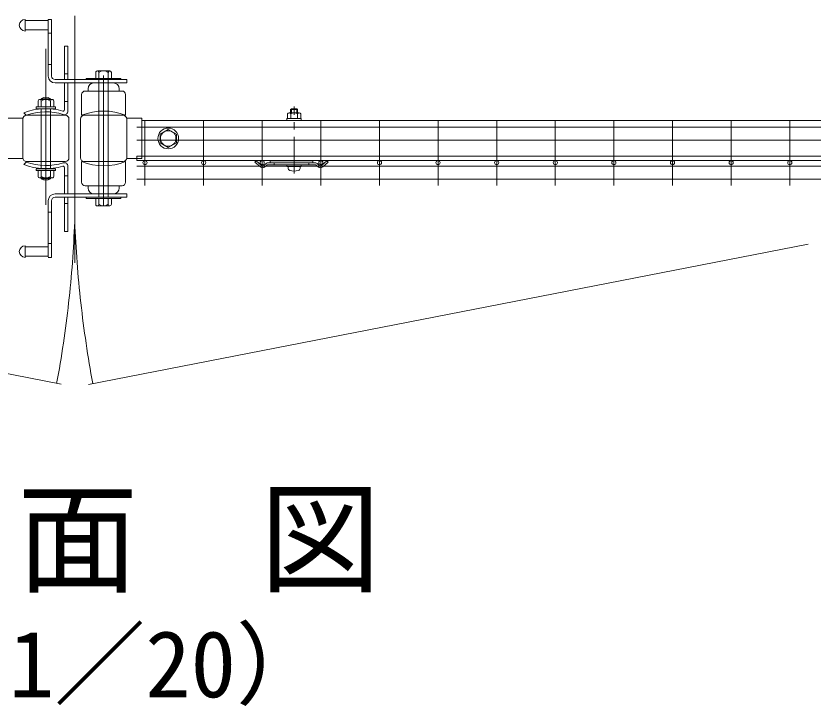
# Model space of a CAD drawing. Units: millimetres, scale not verified. Extents: x -4200 to 4200, y -2970 to 2970.
# Drawn here: x 1127 to 1818, y 1387 to 1984 of the extents above; entities that cross this region are included whole.
import ezdxf
from ezdxf.enums import TextEntityAlignment as Align

# ---------------------------------------------------------------- set-up
doc = ezdxf.new("R2010")
doc.units = ezdxf.units.MM
doc.header["$LTSCALE"] = 20
doc.linetypes.add('USER1', pattern=[50.8, 31.75, -6.35, 6.35, -6.35])
for name, color, linetype, lineweight in [('0-0_D-STR-TXT', 7, 'Continuous', 9), ('0-1_D-STR-DIM', 7, 'Continuous', 9), ('0-4_D-STR1', 1, 'Continuous', 18), ('0-5_D-BMK', 2, 'USER1', 13), ('0-8_D-STR3', 3, 'Continuous', 13), ('0-9_LAYER06', 7, 'Continuous', 9), ('0-B_D-STR2', 7, 'Continuous', 9)]:
    doc.layers.add(name, color=color, linetype=linetype, lineweight=lineweight)
doc.styles.add('ＭＳ ゴシック', font='')
doc.styles.get('ＭＳ ゴシック').set_extended_font_data('MS Gothic')

# ---------------------------------------------------------------- blocks, each defined once
blk = doc.blocks.new('A$C982ee5ca')
at = {"layer": '0-5_D-BMK'}
blk.add_line((0, -150), (0, 1008), dxfattribs=at)
at = {"layer": '0-8_D-STR3'}
for p, q in [((-46, 968), (-60, 954)), ((-46, 968), (-46, 898)), ((46, 968), (-46, 968)), ((46, 968), (46, 898)), ((46, 968), (60, 954)), ((-115, 881.6), (-115, 798)), ((-86.6, 898), (86.6, 898)), ((60, 954), (-60, 954)), ((-60, 954), (-60, 898)), ((-58.2, 881.6), (-58.2, 798)), ((58.2, 881.6), (58.2, 798)), ((60, 954), (60, 898)), ((115, 881.6), (115, 798)), ((-125, 798), (125, 798)), ((-125, 766), (-125, 798)), ((-125, 766), (125, 766)), ((-115, 798), (115, 798)), ((125, 766), (125, 798)), ((-125, 0), (125, 0)), ((-125, -32), (-125, 0)), ((125, -32), (125, 0)), ((-125, -32), (125, -32)), ((-103.7, -32), (103.7, -32)), ((-103.7, -62.5), (-103.7, -32)), ((103.7, -63.3), (103.7, -32))]:
    blk.add_line(p, q, dxfattribs=at)
for centre, radius, start, end in [((-86.6, 865.2), 32.8, 30, 150), ((0, 786.4), 111.5, 58.543, 121.457), ((86.6, 865.2), 32.8, 30, 150), ((-65.7, -62.5), 38, 180, 253.92714), ((1.3, 170), 280, 253.92714, 285.41383), ((65.7, -63.3), 38, 285.41383, 0)]:
    blk.add_arc(centre, radius, start, end, dxfattribs=at)

msp = doc.modelspace()

# ---------------------------------------------------------------- linework, layer by layer
at = {"layer": '0-4_D-STR1'}
for p, q in [((1120.26, 1895.62), (1133.32, 1895.62)), ((1133.26, 1894.99), (1133.26, 1861.39)), ((1170.06, 1898.19), (1136.46, 1898.19)), ((1173.26, 1894.99), (1173.26, 1861.39)), ((1183.26, 1894.99), (1183.26, 1861.39)), ((1220.06, 1898.19), (1186.46, 1898.19)), ((1236.26, 1895.64), (1223.19, 1895.64)), ((1223.26, 1894.99), (1223.26, 1861.39)), ((1236.26, 1895.64), (1236.26, 1860.74)), ((2054.26, 1893.69), (1236.26, 1893.69)), ((1120.26, 1860.72), (1133.33, 1860.72)), ((1170.06, 1858.19), (1136.46, 1858.19)), ((1220.06, 1858.19), (1186.46, 1858.19)), ((1236.26, 1860.74), (1223.19, 1860.74)), ((2054.26, 1862.69), (1236.26, 1862.69))]:
    msp.add_line(p, q, dxfattribs=at)
for centre, start, end in [((1136.46, 1894.99), 90, 180), ((1170.06, 1894.99), 0, 90), ((1186.46, 1894.99), 90, 180), ((1220.06, 1894.99), 0, 90), ((1136.46, 1861.39), 180, 270), ((1170.06, 1861.39), 270, 0), ((1186.46, 1861.39), 180, 270), ((1220.06, 1861.39), 270, 0)]:
    msp.add_arc(centre, 3.2, start, end, dxfattribs=at)
at = {"layer": '0-5_D-BMK'}
for p, q in [((1178.26, 1984.23), (1178.26, 1770.55)), ((1153.26, 1955.77), (1153.26, 1820.61)), ((1203.26, 1819.41), (1203.26, 1932.65)), ((1166.5, 1665.29), (231.06, 1847.39)), ((1190.27, 1665.16), (2125.46, 1847.39))]:
    msp.add_line(p, q, dxfattribs=at)
for centre, start, end in [((213.35, 1842.69), 349.45417, 357.82664), ((2143.16, 1842.69), 182.17317, 190.54584)]:
    msp.add_arc(centre, 965.56, start, end, dxfattribs=at)
at = {"layer": '0-8_D-STR3'}
for p, q in [((1135.26, 1981.19), (1135.26, 1971.19)), ((1135.26, 1980.19), (1155.26, 1980.19)), ((1155.26, 1981.19), (1155.26, 1932.19)), ((1155.26, 1981.19), (1158.26, 1981.19)), ((1158.26, 1981.19), (1158.26, 1932.19)), ((1135.26, 1972.19), (1155.26, 1972.19)), ((1158.26, 1969.19), (1155.26, 1969.19)), ((1172.26, 1958.19), (1169.26, 1958.19)), ((1169.26, 1929.19), (1169.26, 1958.19)), ((1172.26, 1929.19), (1172.26, 1958.19)), ((1158.26, 1942.19), (1155.26, 1942.19)), ((1172.26, 1934.19), (1169.26, 1934.19)), ((1196.47, 1935.23), (1196.47, 1930.15)), ((1197.86, 1936.63), (1208.66, 1936.63)), ((1199.25, 1935.23), (1199.25, 1930.19)), ((1207.26, 1935.23), (1207.26, 1930.19)), ((1210.07, 1935.23), (1210.07, 1930.23)), ((1161.26, 1929.19), (1223.26, 1929.19)), ((1218.26, 1930.19), (1188.26, 1930.19)), ((1188.26, 1930.19), (1188.26, 1929.19)), ((1199.25, 1827.19), (1199.25, 1929.19)), ((1207.26, 1827.19), (1207.26, 1929.19)), ((1218.26, 1930.19), (1218.26, 1929.19)), ((1223.26, 1926.19), (1223.26, 1929.19)), ((1161.26, 1926.19), (1223.26, 1926.19)), ((1169.26, 1926.19), (1169.26, 1902.81)), ((1172.26, 1926.19), (1172.26, 1901.69)), ((1189.76, 1919.19), (1189.76, 1921.19)), ((1216.76, 1919.19), (1216.76, 1921.19)), ((1149.25, 1912.57), (1149.25, 1911.96)), ((1149.25, 1912.57), (1157.26, 1912.57)), ((1149.75, 1912.91), (1149.75, 1911.96)), ((1156.76, 1912.92), (1156.76, 1911.99)), ((1157.26, 1912.57), (1157.26, 1911.99)), ((1184.26, 1916.19), (1184.26, 1898.19)), ((1187.26, 1919.19), (1219.26, 1919.19)), ((1222.26, 1916.19), (1222.26, 1898.19)), ((1161.66, 1905.54), (1144.86, 1905.54)), ((1144.86, 1905.54), (1144.86, 1903.94)), ((1146.45, 1910.57), (1146.45, 1905.57)), ((1158.65, 1911.98), (1147.85, 1911.98)), ((1149.25, 1910.57), (1149.25, 1905.54)), ((1157.26, 1910.57), (1157.26, 1905.54)), ((1160.04, 1910.57), (1160.04, 1905.49)), ((1161.66, 1905.54), (1161.66, 1903.94)), ((1169.26, 1910.19), (1172.26, 1910.19)), ((1136.28, 1898.19), (1134.26, 1900.41)), ((1144.86, 1903.94), (1161.66, 1903.94)), ((1149.25, 1852.1), (1149.25, 1903.78)), ((1157.26, 1852.1), (1157.26, 1903.78)), ((1259.26, 1885.92), (1252.26, 1881.88)), ((1259.26, 1885.92), (1266.26, 1881.88)), ((1252.26, 1881.88), (1252.26, 1874.46)), ((1266.26, 1881.88), (1266.26, 1874.46)), ((1259.26, 1870.42), (1252.26, 1874.46)), ((1259.26, 1870.42), (1266.26, 1874.46)), ((1136.28, 1857.69), (1134.26, 1855.47)), ((1184.26, 1840.19), (1184.26, 1858.19)), ((1222.26, 1840.19), (1222.26, 1858.19)), ((1334.31, 1857.58), (1335.35, 1858.79)), ((1334.31, 1857.58), (1339.02, 1853.52)), ((1335.35, 1858.79), (1340.06, 1854.74)), ((1347.52, 1858.79), (1384.52, 1858.79)), ((1347.52, 1856.99), (1347.52, 1858.79)), ((1384.52, 1856.99), (1384.52, 1858.79)), ((1396.69, 1858.79), (1391.98, 1854.74)), ((1397.73, 1857.58), (1393.02, 1853.52)), ((1397.73, 1857.58), (1396.69, 1858.79)), ((1144.86, 1851.95), (1161.66, 1851.95)), ((1146.45, 1845.31), (1146.45, 1850.31)), ((1149.25, 1845.31), (1149.25, 1850.35)), ((1157.26, 1845.31), (1157.26, 1850.35)), ((1160.04, 1845.31), (1160.04, 1850.4)), ((1161.66, 1850.35), (1161.66, 1851.95)), ((1169.26, 1830.19), (1169.26, 1853.07)), ((1172.26, 1830.19), (1172.26, 1854.19)), ((1343.94, 1856.57), (1341.96, 1854.76)), ((1345.02, 1855.39), (1343.04, 1853.58)), ((1345.02, 1856.99), (1347.52, 1856.99)), ((1345.02, 1855.39), (1387.02, 1855.39)), ((1384.52, 1856.99), (1347.52, 1856.99)), ((1351.02, 1856.99), (1351.02, 1855.39)), ((1381.02, 1856.99), (1381.02, 1855.39)), ((1384.52, 1856.99), (1387.02, 1856.99)), ((1387.02, 1855.39), (1389, 1853.58)), ((1388.1, 1856.57), (1390.08, 1854.76)), ((1158.65, 1843.91), (1147.85, 1843.91)), ((1149.25, 1843.31), (1149.25, 1843.92)), ((1149.75, 1842.97), (1149.75, 1843.92)), ((1156.76, 1842.96), (1156.76, 1843.9)), ((1157.26, 1843.31), (1157.26, 1843.9)), ((1169.26, 1845.69), (1172.26, 1845.69)), ((1149.25, 1843.31), (1157.26, 1843.31)), ((1187.26, 1837.19), (1219.26, 1837.19)), ((1189.76, 1837.19), (1189.76, 1835.19)), ((1216.76, 1837.19), (1216.76, 1835.19)), ((1161.26, 1830.19), (1223.26, 1830.19)), ((1223.26, 1830.19), (1223.26, 1827.19)), ((1155.26, 1775.69), (1155.26, 1824.69)), ((1158.26, 1775.19), (1158.26, 1824.19)), ((1161.26, 1827.19), (1223.26, 1827.19)), ((1169.26, 1827.19), (1169.26, 1797.69)), ((1172.26, 1827.19), (1172.26, 1797.69)), ((1188.26, 1826.19), (1188.26, 1827.19)), ((1218.26, 1826.19), (1188.26, 1826.19)), ((1196.47, 1821.16), (1196.47, 1826.24)), ((1199.25, 1821.16), (1199.25, 1826.19)), ((1207.26, 1821.16), (1207.26, 1826.19)), ((1210.07, 1821.16), (1210.07, 1826.16)), ((1218.26, 1826.19), (1218.26, 1827.19)), ((1172.26, 1821.69), (1169.26, 1821.69)), ((1197.86, 1819.75), (1208.66, 1819.75)), ((1158.26, 1814.19), (1155.26, 1814.19)), ((1172.26, 1797.69), (1169.26, 1797.69)), ((1135.26, 1775.19), (1135.26, 1785.19)), ((1135.26, 1784.19), (1155.26, 1784.19)), ((1158.26, 1787.19), (1155.26, 1787.19)), ((1135.26, 1776.19), (1155.26, 1776.19)), ((1155.26, 1775.19), (1158.26, 1775.19))]:
    msp.add_line(p, q, dxfattribs=at)
msp.add_lwpolyline([(1161.66, 1850.35), (1144.86, 1850.35), (1144.86, 1851.95)], dxfattribs=at)
for radius in [9, 6.71]:
    msp.add_circle((1259.26, 1878.17), radius, dxfattribs=at)
for centre, radius, start, end in [((1135.26, 1976.19), 5, 90.00001, 270), ((1197.86, 1935.25), 1.39, 359.29981, 180.701), ((1203.25, 1930.22), 6.41, 51.35043, 128.64746), ((1208.66, 1935.23), 1.4, 0.08393, 179.91606), ((1161.26, 1932.19), 6, 180.00001, 269.99995), ((1161.26, 1932.19), 3, 180.00001, 270), ((1194.76, 1921.19), 5, 90.00001, 179.99999), ((1211.76, 1921.19), 5, 0, 90), ((1153.26, 1907.57), 6.41, 51.35253, 128.64959), ((1187.26, 1916.19), 3, 90, 180.00001), ((1219.26, 1916.19), 3, 0, 90), ((1147.85, 1910.57), 1.4, 0.08393, 179.91608), ((1153.26, 1905.57), 6.41, 51.35253, 128.64959), ((1158.65, 1910.59), 1.39, 359.29901, 180.70018), ((1153.26, 1850.94), 53, 73.87238, 111.00754), ((1153.26, 1851.16), 50, 72.42905, 109.85261), ((1168.26, 1902.81), 1, 253.8728, 0.00001), ((1169.26, 1901.69), 3, 252.42887, 0.00001), ((1203.26, 1851.08), 50.8, 68.0365, 111.96349), ((1153.26, 1904.72), 50, 250.14739, 287.57095), ((1169.26, 1854.19), 3, 359.99999, 107.57113), ((1203.26, 1905.31), 50.8, 248.03651, 291.9635), ((1153.26, 1904.95), 53, 248.99246, 286.12762), ((1168.26, 1853.07), 1, 359.99999, 106.1272), ((1340.99, 1855.82), 3.03, 229.26286, 312.38442), ((1340.99, 1855.82), 1.43, 229.26286, 312.38442), ((1345.02, 1855.39), 1.6, 90, 132.38442), ((1387.02, 1855.39), 1.6, 47.61558, 90), ((1391.05, 1855.82), 3.03, 227.61558, 310.73714), ((1391.05, 1855.82), 1.43, 227.61558, 310.73714), ((1147.85, 1845.31), 1.4, 180.08392, 359.91607), ((1153.26, 1850.32), 6.41, 231.35041, 308.64747), ((1158.65, 1845.3), 1.39, 179.29982, 0.70099), ((1153.26, 1848.32), 6.41, 231.35041, 308.64747), ((1187.26, 1840.19), 3, 179.99999, 270), ((1219.26, 1840.19), 3, 270, 0), ((1161.26, 1824.19), 6, 90, 179.99999), ((1194.76, 1835.19), 5, 180.00001, 269.99999), ((1211.76, 1835.19), 5, 270, 0), ((1161.26, 1824.19), 3, 90, 179.99999), ((1197.86, 1821.14), 1.39, 179.299, 0.70019), ((1203.25, 1826.16), 6.41, 231.35254, 308.64957), ((1208.66, 1821.16), 1.4, 180.08394, 359.91607), ((1135.26, 1780.19), 5, 90, 269.99999)]:
    msp.add_arc(centre, radius, start, end, dxfattribs=at)
at = {"layer": '0-9_LAYER06'}
for p, q in [((1149.25, 1898.19), (1149.25, 1901)), ((1157.26, 1898.19), (1157.26, 1901)), ((1199.25, 1888.19), (1199.25, 1891.15)), ((1207.26, 1888.19), (1207.26, 1891.15)), ((1149.25, 1857.69), (1149.25, 1854.88)), ((1157.26, 1857.69), (1157.26, 1854.88))]:
    msp.add_line(p, q, dxfattribs=at)
at = {"layer": '0-B_D-STR2'}
for p, q in [((1239.1, 1893.39), (1239.1, 1837.39)), ((1289.87, 1893.39), (1289.87, 1837.39)), ((1340.64, 1893.39), (1340.64, 1837.39)), ((1391.41, 1893.39), (1391.41, 1837.39)), ((1442.18, 1893.39), (1442.18, 1837.39)), ((1492.95, 1893.39), (1492.95, 1837.39)), ((1543.72, 1893.39), (1543.72, 1837.39)), ((1594.49, 1893.39), (1594.49, 1837.39)), ((1645.25, 1893.39), (1645.25, 1837.39)), ((1696.03, 1893.39), (1696.03, 1837.39)), ((1746.8, 1893.39), (1746.8, 1837.39)), ((1797.57, 1893.39), (1797.57, 1837.39)), ((1232.12, 1887.99), (2058.38, 1887.99)), ((1232.12, 1876.69), (2058.38, 1876.69)), ((1232.1, 1862.69), (2058.42, 1862.69)), ((1232.1, 1859.09), (1232.1, 1862.69)), ((1232.1, 1859.09), (2058.42, 1859.09)), ((1232.12, 1854.09), (2058.38, 1854.09)), ((1232.12, 1842.79), (2058.38, 1842.79))]:
    msp.add_line(p, q, dxfattribs=at)
for centre in [(1239.1, 1857.29), (1289.87, 1857.29), (1340.64, 1857.29), (1391.41, 1857.29), (1442.18, 1857.29), (1492.95, 1857.29), (1543.72, 1857.29), (1594.49, 1857.29), (1645.26, 1857.29), (1696.03, 1857.29), (1746.8, 1857.29), (1797.57, 1857.29)]:
    msp.add_circle(centre, 1.8, dxfattribs=at)

# ---------------------------------------------------------------- block references
at = {"layer": '0-1_D-STR-DIM', "xscale": 0.05, "yscale": 0.05}
msp.add_blockref('A$C982ee5ca', (1368.25, 1855.39), dxfattribs=at)

# ---------------------------------------------------------------- texts
at = {"layer": '0-0_D-STR-TXT', "style": 'ＭＳ ゴシック'}
for s, height, p in [('平\u3000面\u3000図', 76.98, (918.36, 1470.08)), ('（S=1／20）', 57.77, (963.84, 1376.89))]:
    msp.add_text(s, height=height, dxfattribs=at).set_placement(p, align=Align.BOTTOM_LEFT)

doc.saveas('drawing.dxf')
